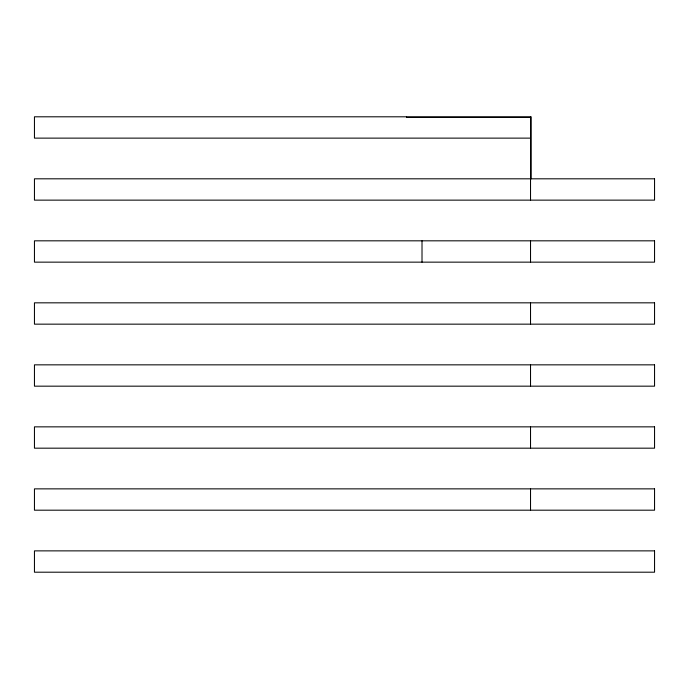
<?xml version="1.0" encoding="UTF-8"?>
<svg xmlns="http://www.w3.org/2000/svg" width="689" height="689" viewBox="0 0 689 689"><rect width="100%" height="100%" fill="white"/><g stroke="black" fill="none" stroke-linecap="round" stroke-linejoin="round"><path stroke-width="1.03" d="M530.53 117.457L406.51 117.457L406.51 116.803M530.53 138.127L34.45 138.127L34.45 116.803L531.176 116.803L531.176 178.813M530.53 116.803L530.53 200.137M530.53 240.823L530.53 262.147M530.53 302.833L530.53 324.157M530.53 364.843L530.53 386.167M530.53 426.853L530.53 448.177M530.53 488.863L530.53 510.187M422.012 240.823L422.012 262.147M654.55 178.813L34.45 178.813L34.45 200.137L654.55 200.137L654.55 178.813M654.55 240.823L34.45 240.823L34.45 262.147L654.55 262.147L654.55 240.823M654.55 302.833L34.45 302.833L34.45 324.157L654.55 324.157L654.55 302.833M654.55 364.843L34.45 364.843L34.45 386.167L654.55 386.167L654.55 364.843M654.55 426.853L34.45 426.853L34.45 448.177L654.55 448.177L654.55 426.853M654.55 488.863L34.45 488.863L34.45 510.187L654.55 510.187L654.55 488.863M654.55 550.873L34.45 550.873L34.45 572.197L654.55 572.197L654.55 550.873"/></g></svg>
